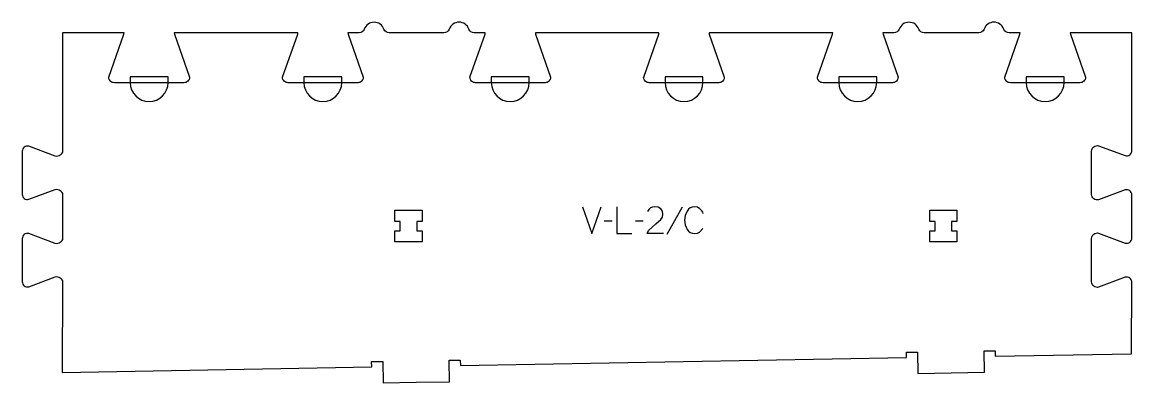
# Model space of a CAD drawing. Header units: millimetres. Extents: x -627 to 617, y -197 to 207.
import ezdxf

# ---------------------------------------------------------------- set-up
doc = ezdxf.new("R2010")
doc.units = ezdxf.units.MM
for name, color, linetype, true_color in [('1_ANYTOOL_1MMDEEP_LABELS_S', 2, 'Continuous', 0xffff00), ('3_ANYTOOL_CUTTHROUGH_INSID', 4, 'Continuous', 0x00ffff), ('4_ANYTOOL_CUTTHROUGH_OUTSI', 5, 'Continuous', 0x0000ff), ('5_ANYTOOL_HALF_MILL_9MM_IN', 3, 'Continuous', 0x00ff00)]:
    doc.layers.add(name, color=color, linetype=linetype, true_color=true_color)

msp = doc.modelspace()

# ---------------------------------------------------------------- linework, layer by layer
at = {"layer": '1_ANYTOOL_1MMDEEP_LABELS_S'}
for p, q in [((113.1, -0.5), (95.9, -31.2)), ((34.4, -16.1), (25.6, -16.2)), ((69.3, -16.1), (60.5, -16.2))]:
    msp.add_line(p, q, dxfattribs=at)
for points in [[(1.3, 0), (11.7, -30), (22.2, 0)], [(39.6, 0), (39.6, -30), (56.7, -30)], [(91.9, -30), (73.6, -29.9), (75.1, -26.5), (83.6, -19.1), (89.1, -14.4), (90.8, -11.6), (91.4, -8.2), (90.8, -4.7), (90, -3.3), (88.9, -2.1), (86, -0.5), (82.5, 0), (79.8, -0.3), (77.4, -1.3), (75.5, -2.9), (74, -5.1)]]:
    msp.add_lwpolyline(points, dxfattribs=at)
msp.add_lwpolyline([(136.7, -7.5, 0.131103), (132.9, -2.1), (130.2, -0.5), (126.9, 0), (124.3, -0.3), (122, -1.2), (120.1, -2.7), (118.5, -4.7), (116.4, -9.6), (115.7, -15), (116.4, -20.4), (118.5, -25.3), (120.2, -27.4), (122.1, -28.8), (124.5, -29.7), (127.2, -30), (130.1, -29.6), (132.4, -28.4), (136, -24.2)], format="xyb", dxfattribs=at)
at = {"layer": '3_ANYTOOL_CUTTHROUGH_INSID'}
for points in [[(-203.2, -16.3), (-209.2, -16.3), (-209.2, -3.8), (-178.7, -3.8), (-178.7, -16.3), (-184.7, -16.3), (-184.7, -26.8), (-178.7, -26.8), (-178.7, -39.3), (-209.2, -39.3), (-209.2, -26.8), (-203.2, -26.8)], [(396.8, -16.3), (390.8, -16.3), (390.8, -3.8), (421.3, -3.8), (421.3, -16.3), (415.3, -16.3), (415.3, -26.8), (421.3, -26.8), (421.3, -39.3), (390.8, -39.3), (390.8, -26.8), (396.8, -26.8)]]:
    msp.add_lwpolyline(points, close=True, dxfattribs=at)
at = {"layer": '4_ANYTOOL_CUTTHROUGH_OUTSI'}
msp.add_lwpolyline([(356.4, 199.3, -0.317837), (350.5, 195.2), (338.1, 195.2), (338.3, 193.8), (355.2, 145.5), (355.2, 145.4, -0.414214), (349, 139.2), (271, 139.2, -0.414214), (264.7, 145.4), (264.8, 145.5), (281.7, 193.8), (281.9, 195.2), (143.2, 195.2), (143.4, 193.8), (160.3, 145.5), (160.3, 145.4, -0.414214), (154.1, 139.2), (76.1, 139.2, -0.414214), (69.8, 145.4), (69.9, 145.5), (86.8, 193.8), (87, 195.2), (-51.7, 195.2), (-51.5, 193.8), (-34.6, 145.5), (-34.6, 145.4, -0.414214), (-40.8, 139.2), (-118.8, 139.2, -0.414214), (-125.1, 145.4), (-125, 145.5), (-108.1, 193.8), (-107.9, 195.2), (-120.3, 195.2, -0.317837), (-126.2, 199.3, 0.707107), (-148.4, 199.3, -0.317837), (-154.3, 195.2), (-215.6, 195.2, -0.317837), (-221.5, 199.3, 0.707107), (-243.6, 199.3, -0.317837), (-249.5, 195.2), (-261.9, 195.2), (-261.7, 193.8), (-244.8, 145.5), (-244.8, 145.4, -0.414214), (-251, 139.2), (-329, 139.2, -0.414214), (-335.3, 145.4), (-335.2, 145.5), (-318.3, 193.8), (-318.1, 195.2), (-456.8, 195.2), (-456.6, 193.8), (-439.7, 145.5), (-439.7, 145.4, -0.414214), (-445.9, 139.2), (-523.9, 139.2, -0.414214), (-530.2, 145.4), (-530.1, 145.5), (-513.2, 193.8), (-513, 195.2), (-582.1, 195.2), (-582.1, 62.9, -0.502397), (-590.2, 56.9, -0.015604), (-590.2, 56.9), (-619.9, 67.9, 0.501976), (-627.3, 62.4), (-627.3, 13.9, 0.501971), (-619.9, 8.4), (-590.2, 19.4, -0.015608), (-590.2, 19.4, -0.502397), (-582.1, 13.4), (-582.1, -35.1, -0.502397), (-590.2, -41.1, -0.015604), (-590.2, -41.1), (-619.9, -30.1, 0.501976), (-627.3, -35.6), (-627.3, -84.1, 0.501971), (-619.9, -89.6), (-590.2, -78.6, -0.015608), (-590.2, -78.6, -0.502415), (-582.1, -84.6), (-582.4, -185.8), (-235.3, -179.7), (-235.4, -173.9, -0.414214), (-235.1, -173.7), (-223.1, -173.5, -0.414214), (-222.9, -173.7), (-222.5, -197.5), (-185.2, -196.8), (-148, -196.2), (-148.4, -172.4, -0.414214), (-148.2, -172.2), (-136.2, -172, -0.414214), (-135.9, -172.2), (-135.8, -178), (364.7, -169.2), (364.6, -163.5, -0.414214), (364.9, -163.2), (376.9, -163, -0.414214), (377.1, -163.3), (377.5, -187), (414.8, -186.3), (452, -185.7), (451.6, -162, -0.414214), (451.8, -161.7), (463.8, -161.5, -0.414214), (464.1, -161.7), (464.2, -167.5), (617.2, -164.8), (617.4, -84.6, 0.501976), (610, -79.1), (580.2, -90.1, -0.015611), (580.2, -90.1, -0.502397), (572.2, -84.1), (572.2, -35.6, -0.502397), (580.2, -29.6, -0.015604), (580.2, -29.6), (610, -40.6, 0.501977), (617.4, -35.1), (617.4, 13.4, 0.501976), (610, 18.9), (580.2, 7.9, -0.015611), (580.2, 7.9, -0.502397), (572.2, 13.9), (572.2, 62.4, -0.502397), (580.2, 68.4, -0.015604), (580.2, 68.4), (610, 57.4, 0.501977), (617.4, 62.9), (617.4, 195.2), (548.3, 195.2), (548.5, 193.8), (565.4, 145.5), (565.4, 145.4, -0.414214), (559.2, 139.2), (481.2, 139.2, -0.414214), (474.9, 145.4), (475, 145.5), (491.9, 193.8), (492.1, 195.2), (479.7, 195.2, -0.317837), (473.8, 199.3, 0.707107), (451.6, 199.3, -0.317837), (445.7, 195.2), (384.4, 195.2, -0.317837), (378.5, 199.3, 0.707107)], format="xyb", close=True, dxfattribs=at)
at = {"layer": '5_ANYTOOL_HALF_MILL_9MM_IN'}
for points in [[(-506.2, 139.4, 1), (-463.7, 139.4), (-463.7, 145.7), (-506.2, 145.7)], [(-311.3, 139.4, 1), (-268.8, 139.4), (-268.8, 145.7), (-311.3, 145.7)], [(-101.1, 139.4, 1), (-58.6, 139.4), (-58.6, 145.7), (-101.1, 145.7)], [(93.8, 139.4, 1), (136.3, 139.4), (136.3, 145.7), (93.8, 145.7)], [(288.7, 139.4, 1), (331.2, 139.4), (331.2, 145.7), (288.7, 145.7)], [(498.9, 139.4, 1), (541.4, 139.4), (541.4, 145.7), (498.9, 145.7)]]:
    msp.add_lwpolyline(points, format="xyb", close=True, dxfattribs=at)

doc.saveas('drawing.dxf')
